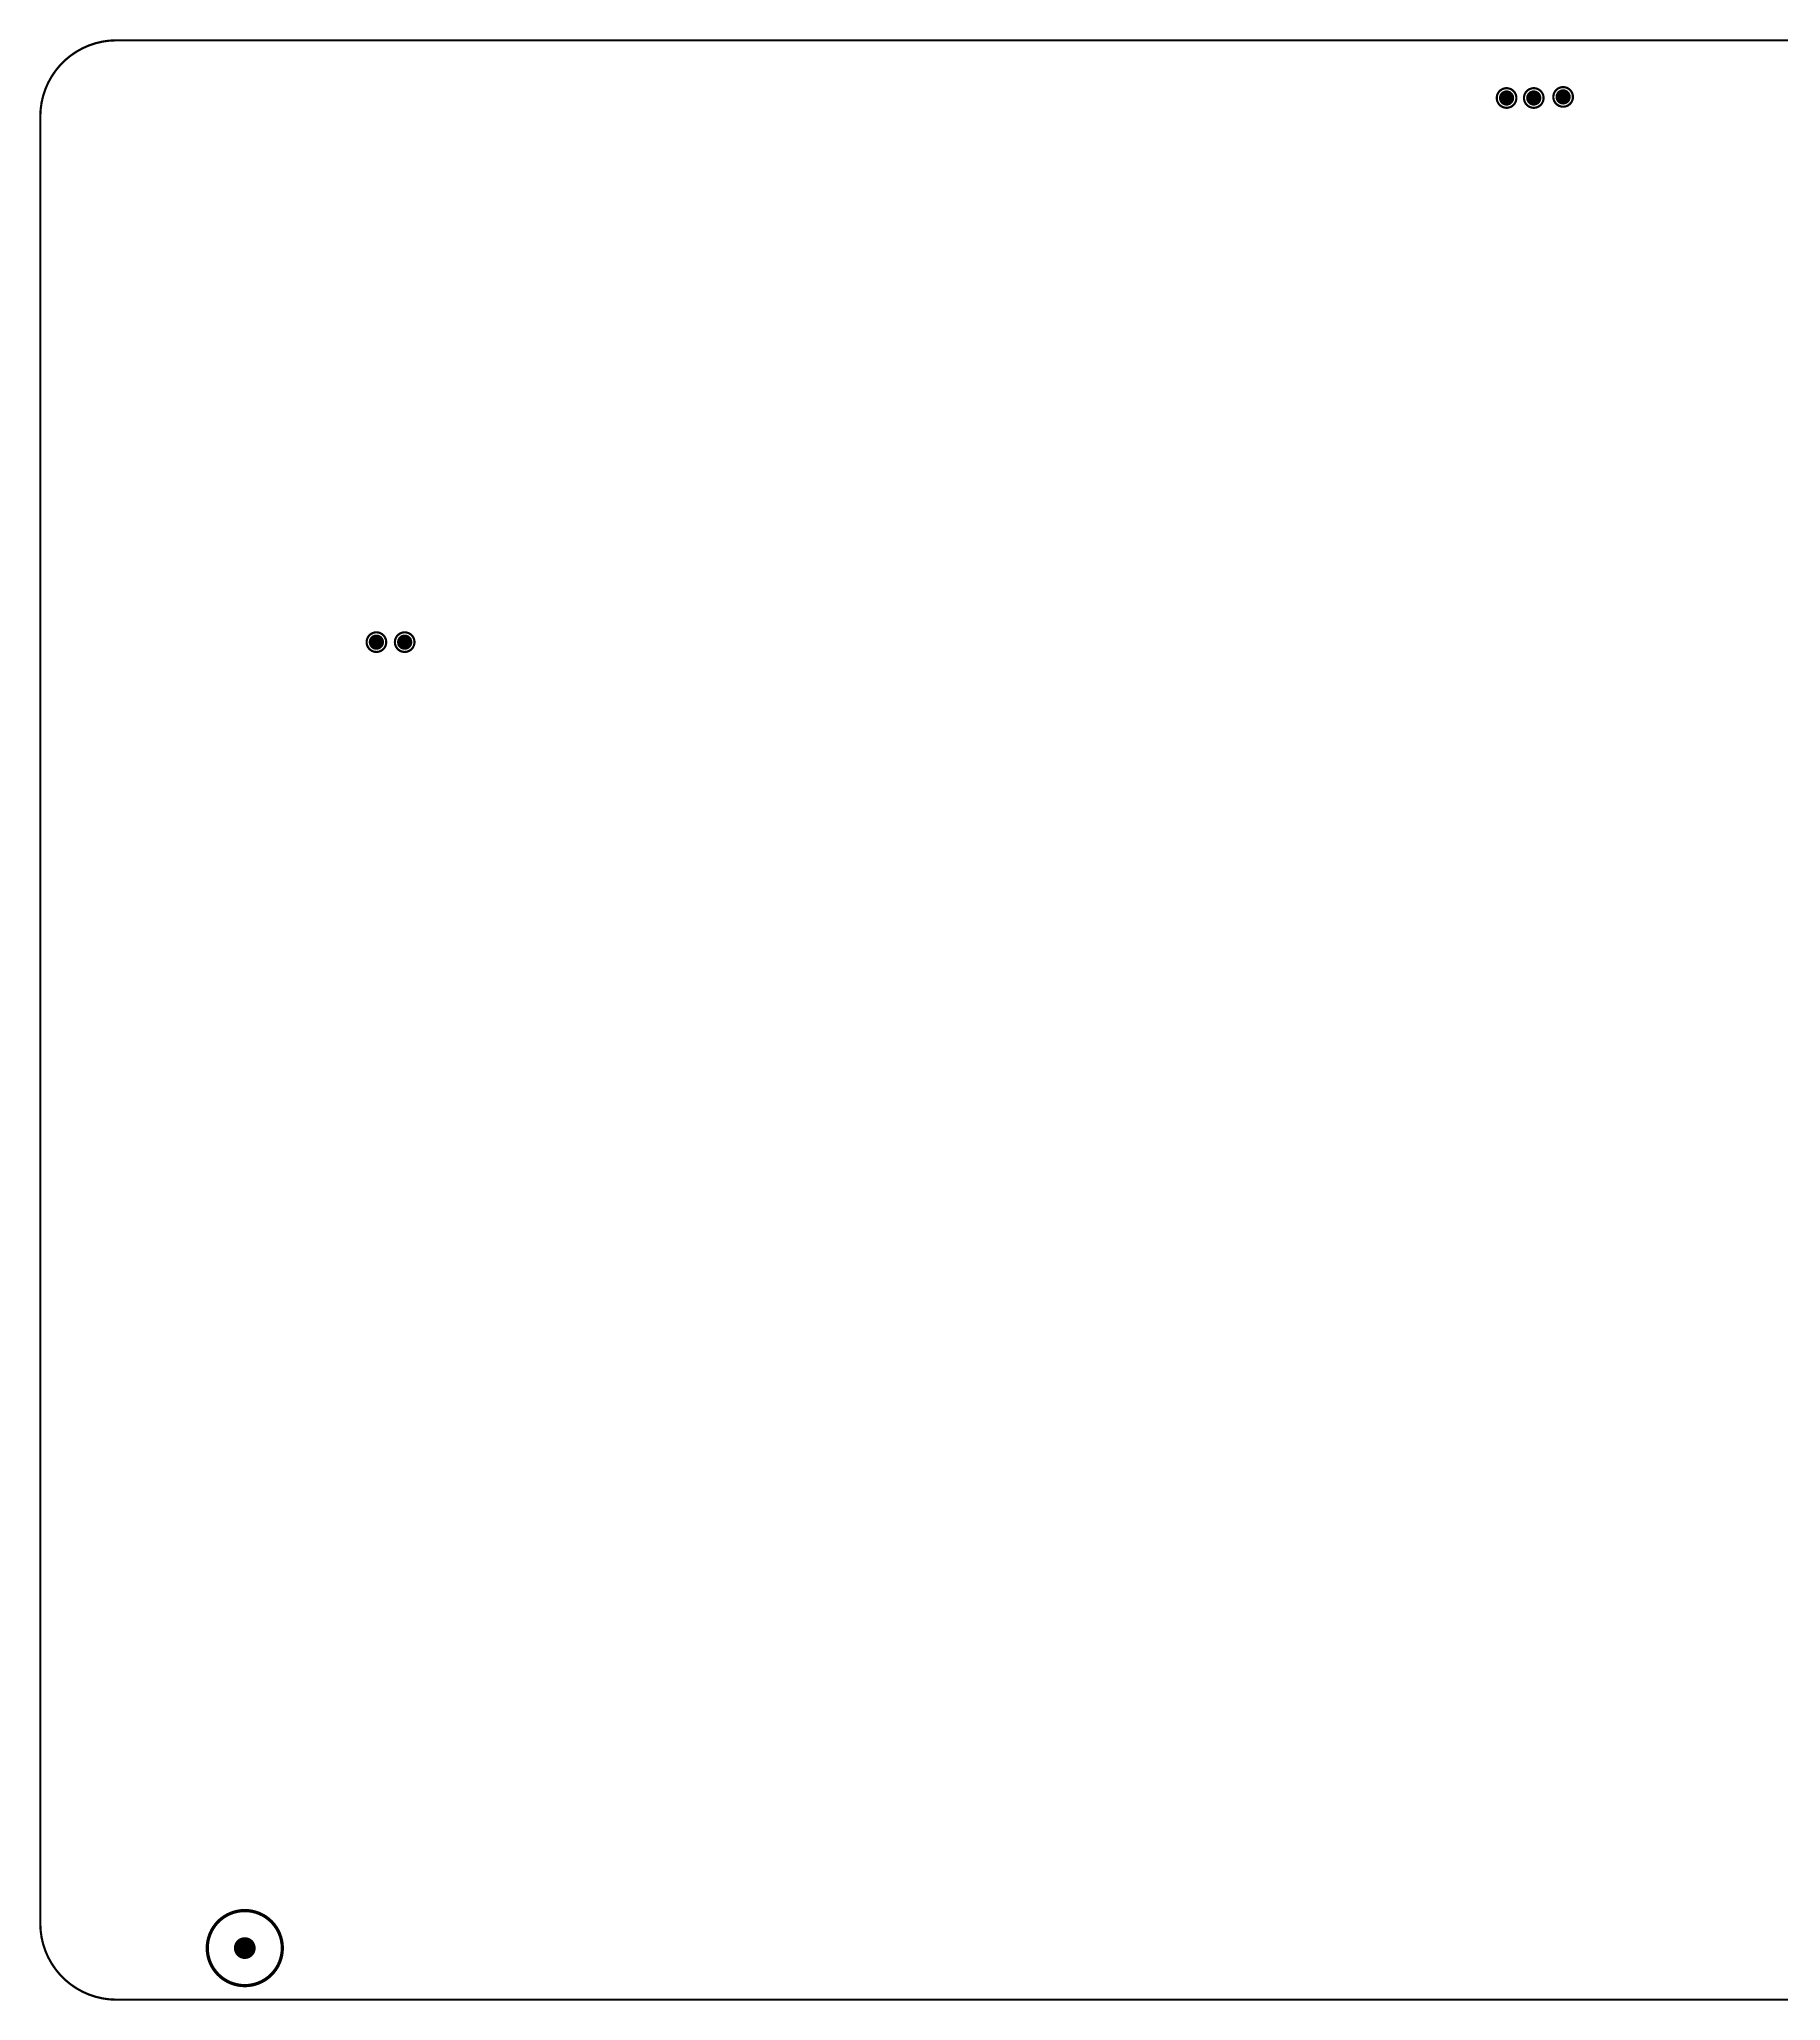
# Model space of a CAD drawing. Extents: x -4 to 157, y -4 to 87.
# Drawn here: x -3.6 to 76.5, y -3.6 to 86.6 of the extents above; entities that cross this region are included whole.
import ezdxf
from ezdxf.enums import TextEntityAlignment as Align

# ---------------------------------------------------------------- set-up
doc = ezdxf.new("R2010")
doc.units = 0
for name, color, linetype in [('BOARD_OUTLINE_00', 254, 'CONTINUOUS'), ('DRIL_PLTE_THRU_01', 3, 'CONTINUOUS'), ('DRIL_PLTE_THRU_02', 171, 'CONTINUOUS'), ('DRIL_PLTE_THRU_03', 222, 'CONTINUOUS'), ('DRIL_PLTE_THRU_04', 2, 'CONTINUOUS'), ('PADS_BOT', 56, 'CONTINUOUS'), ('PADS_INNER', 96, 'CONTINUOUS'), ('PADS_TOP', 96, 'CONTINUOUS'), ('PART_BOT_2DLINE_126', 255, 'CONTINUOUS'), ('PART_BOT_CUTOUT_01', 183, 'CONTINUOUS'), ('PART_NAME_04', 253, 'CONTINUOUS')]:
    doc.layers.add(name, color=color, linetype=linetype)
doc.styles.add('W0$05', font='simplex', dxfattribs={"width": 0.75})

# ---------------------------------------------------------------- blocks, each defined once
blk = doc.blocks.new('SMOOTH_0$1')
at = {"const_width": 0.05}
blk.add_lwpolyline([(-0.025, 0, 1), (0.025, 0, 1)], format="xyb", close=True, dxfattribs=at)
blk = doc.blocks.new('BOARD_5')
at = {"layer": 'BOARD_OUTLINE_00', "const_width": 0.1}
blk.add_lwpolyline([(0, -3.5, -0.414214), (3.5, 0), (156.51, 0, -0.414214), (160.01, -3.5), (160.01, -86.52, -0.414214), (156.51, -90.02), (3.5, -90.02, -0.414214), (0, -86.52)], format="xyb", close=True, dxfattribs=at)
at = {"layer": 'BOARD_OUTLINE_00'}
for p in [(3.5, 0), (0, -3.5)]:
    blk.add_blockref('SMOOTH_0$1', p, dxfattribs=at)
blk = doc.blocks.new('PART_BODY_BOT_308')
at = {"layer": 'PART_BOT_2DLINE_126', "const_width": 0.10008}
blk.add_lwpolyline([(0.450088, 0, 1), (-0.450088, 0, 1)], format="xyb", close=True, dxfattribs=at)
blk = doc.blocks.new('DRIL_HOLE_0')
blk.add_lwpolyline([(0, 0, 1), (0, 0, 1)], format="xyb", close=True)
blk = doc.blocks.new('PAD_0')
blk.add_lwpolyline([(0, 0, 1), (0, 0, 1)], format="xyb", close=True)
blk = doc.blocks.new('PAD_1')
at = {"const_width": 0.35}
blk.add_lwpolyline([(0, -0.175, 1), (0, 0.175, 1)], format="xyb", close=True, dxfattribs=at)
blk = doc.blocks.new('STK_BOT_56')
at = {"layer": 'DRIL_PLTE_THRU_01'}
blk.add_blockref('DRIL_HOLE_0', (0, 0), dxfattribs=at)
at = {"layer": 'DRIL_PLTE_THRU_02'}
blk.add_blockref('DRIL_HOLE_0', (0, 0), dxfattribs=at)
at = {"layer": 'DRIL_PLTE_THRU_03'}
blk.add_blockref('DRIL_HOLE_0', (0, 0), dxfattribs=at)
at = {"layer": 'DRIL_PLTE_THRU_04'}
blk.add_blockref('DRIL_HOLE_0', (0, 0), dxfattribs=at)
at = {"layer": 'PADS_BOT'}
blk.add_blockref('PAD_1', (0, 0), dxfattribs=at)
at = {"layer": 'PADS_INNER'}
blk.add_blockref('PAD_0', (0, 0), dxfattribs=at)
at = {"layer": 'PADS_TOP'}
blk.add_blockref('PAD_0', (0, 0), dxfattribs=at)
blk = doc.blocks.new('SYM_BOT_38')
for name in ['PART_BODY_BOT_308', 'STK_BOT_56']:
    blk.add_blockref(name, (0, 0))
blk = doc.blocks.new('PART_BOT_215')
blk.add_blockref('SYM_BOT_38', (0, 0))
at = {"layer": 'PART_NAME_04', "style": 'W0$05', "width": 0.75}
blk.add_text('P1', height=0.35, dxfattribs=at).set_placement((0, 0), align=Align.MIDDLE_CENTER)
blk = doc.blocks.new('PART_BOT_216')
blk.add_blockref('SYM_BOT_38', (0, 0))
at = {"layer": 'PART_NAME_04', "style": 'W0$05', "width": 0.75}
blk.add_text('P2', height=0.35, dxfattribs=at).set_placement((0, 0), align=Align.MIDDLE_CENTER)
blk = doc.blocks.new('PART_BOT_217')
blk.add_blockref('SYM_BOT_38', (0, 0))
at = {"layer": 'PART_NAME_04', "style": 'W0$05', "width": 0.75}
blk.add_text('P3', height=0.35, dxfattribs=at).set_placement((0, 0), align=Align.MIDDLE_CENTER)
blk = doc.blocks.new('PART_BOT_400')
blk.add_blockref('SYM_BOT_38', (0, 0))
at = {"layer": 'PART_NAME_04', "style": 'W0$05', "width": 0.75}
blk.add_text('TP7', height=0.35, dxfattribs=at).set_placement((0, 0), align=Align.MIDDLE_CENTER)
blk = doc.blocks.new('PART_BOT_401')
blk.add_blockref('SYM_BOT_38', (0, 0))
at = {"layer": 'PART_NAME_04', "style": 'W0$05', "width": 0.75}
blk.add_text('TP8', height=0.35, dxfattribs=at).set_placement((0, 0), align=Align.MIDDLE_CENTER)
blk = doc.blocks.new('PART_BODY_BOT_338')
at = {"layer": 'PART_BOT_CUTOUT_01', "const_width": 0.15}
blk.add_lwpolyline([(1.725, 0, 1), (-1.725, 0, 1)], format="xyb", close=True, dxfattribs=at)
blk = doc.blocks.new('PAD_2')
at = {"const_width": 0.5}
blk.add_lwpolyline([(0, -0.25, 1), (0, 0.25, 1)], format="xyb", close=True, dxfattribs=at)
blk = doc.blocks.new('STK_BOT_92')
at = {"layer": 'DRIL_PLTE_THRU_01'}
blk.add_blockref('DRIL_HOLE_0', (0, 0), dxfattribs=at)
at = {"layer": 'DRIL_PLTE_THRU_02'}
blk.add_blockref('DRIL_HOLE_0', (0, 0), dxfattribs=at)
at = {"layer": 'DRIL_PLTE_THRU_03'}
blk.add_blockref('DRIL_HOLE_0', (0, 0), dxfattribs=at)
at = {"layer": 'DRIL_PLTE_THRU_04'}
blk.add_blockref('DRIL_HOLE_0', (0, 0), dxfattribs=at)
at = {"layer": 'PADS_BOT'}
blk.add_blockref('PAD_2', (0, 0), dxfattribs=at)
at = {"layer": 'PADS_INNER'}
blk.add_blockref('PAD_0', (0, 0), dxfattribs=at)
at = {"layer": 'PADS_TOP'}
blk.add_blockref('PAD_0', (0, 0), dxfattribs=at)
blk = doc.blocks.new('SYM_BOT_68')
for name in ['PART_BODY_BOT_338', 'STK_BOT_92']:
    blk.add_blockref(name, (0, 0))
blk = doc.blocks.new('PART_BOT_459')
blk.add_blockref('SYM_BOT_68', (0, 0))
at = {"layer": 'PART_NAME_04', "style": 'W0$05', "width": 0.75}
blk.add_text('M2', height=0.35, dxfattribs=at).set_placement((0, 0), align=Align.MIDDLE_CENTER)

msp = doc.modelspace()

# ---------------------------------------------------------------- block references
msp.add_blockref('BOARD_5', (-3.5, 86.5))
at = {"xscale": -1}
for name, p in [('PART_BOT_216', (63.9, 83.85)), ('PART_BOT_217', (65.15, 83.85)), ('PART_BOT_215', (66.5, 83.9)), ('PART_BOT_459', (5.9, -1.15))]:
    msp.add_blockref(name, p, dxfattribs=at)
at = {"xscale": -1, "rotation": -180}
for name, p in [('PART_BOT_401', (11.95, 58.85)), ('PART_BOT_400', (13.25, 58.85))]:
    msp.add_blockref(name, p, dxfattribs=at)

doc.saveas('drawing.dxf')
